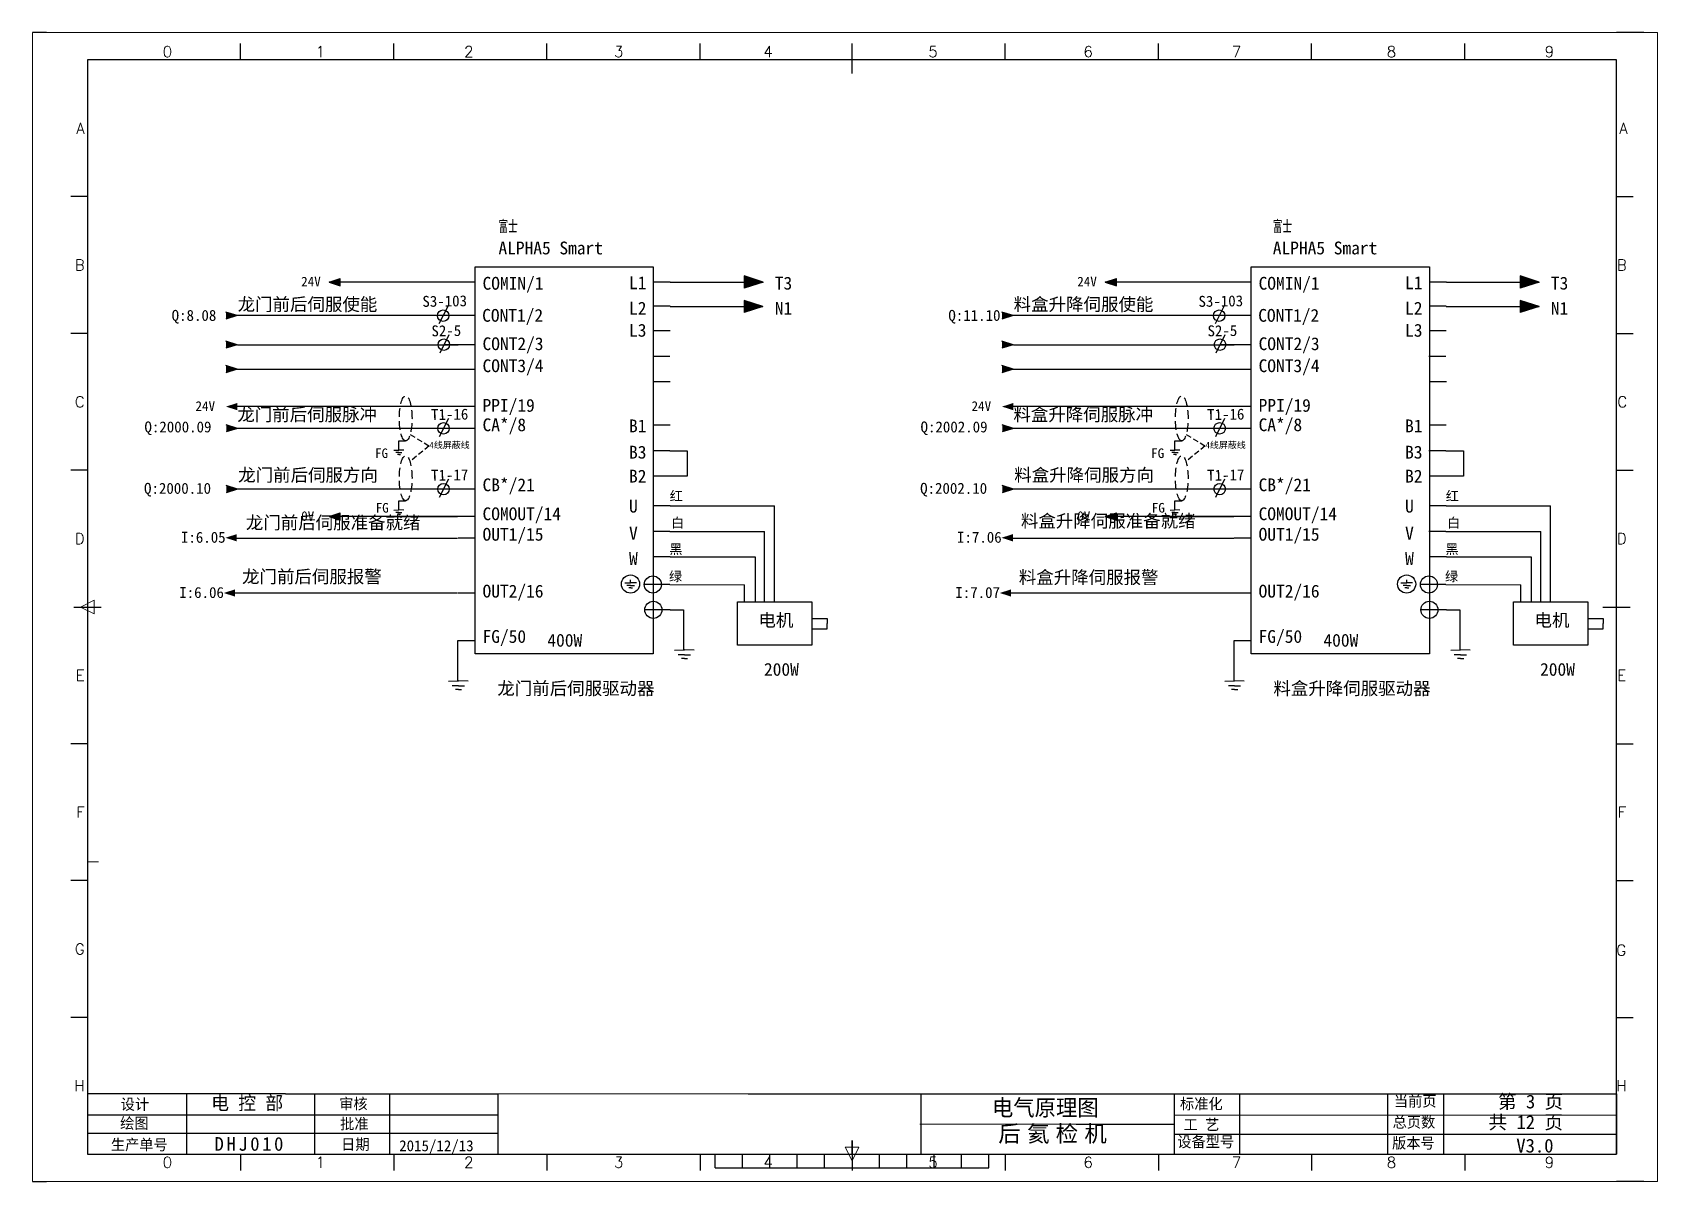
# Model space of a CAD drawing. Extents: x -471 to 3265, y -2399 to 467.
# Drawn here: x 1353 to 1947, y -494 to -74 of the extents above; entities that cross this region are included whole.
import ezdxf
from ezdxf.enums import TextEntityAlignment as Align

# ---------------------------------------------------------------- set-up
doc = ezdxf.new("R2010")
doc.units = 0
doc.header["$MEASUREMENT"] = 0
doc.linetypes.add('ACISOWELD', pattern=[3, 2, -1])
doc.linetypes.add('HIDDEN2', pattern=[4.7625, 3.175, -1.5875])
doc.layers.add('AE_BOR', color=1, linetype='Continuous')
doc.layers.add('SYMS', color=7, linetype='Continuous')
doc.styles.add('WD', font='romans.shx', dxfattribs={"bigfont": 'gbcbig.shx'})
doc.styles.add('工程字', font='SimSun.ttf')

# ---------------------------------------------------------------- blocks, each defined once
blk = doc.blocks.new('gb_a2_a')
for p, q in [((584, 410), (25, 410)), ((25, 410), (25, 10)), ((584, 10), (584, 410)), ((25, 10), (584, 10))]:
    blk.add_line(p, q)
at = {"lineweight": 9, "ltscale": 0.1}
blk.add_line((25, 116.86), (29, 116.86), dxfattribs=at)
at = {"layer": 'AE_BOR', "lineweight": 30}
for p, q in [((10, 420), (4.93, 420)), ((594, 420), (584, 420)), ((4.93, 0), (10, 0)), ((594, 0), (584, 0))]:
    blk.add_line(p, q, dxfattribs=at)
at = {"layer": 'AE_BOR', "color": 1, "lineweight": 15}
for p, q in [((4.93, 420), (598.93, 420)), ((4.93, 0), (4.93, 420)), ((598.93, 420), (598.93, 0)), ((22.5, 210), (27.5, 212.5)), ((27.5, 207.5), (22.5, 210)), ((27.5, 212.5), (27.5, 207.5)), ((304.5, 7.5), (302, 12.5)), ((302, 12.5), (307, 12.5)), ((307, 12.5), (304.5, 7.5)), ((598.93, 0), (4.93, 0))]:
    blk.add_line(p, q, dxfattribs=at)
at = {"layer": 'AE_BOR'}
for p, q in [((81, 410), (81, 416)), ((137, 410), (137, 416)), ((193, 410), (193, 416)), ((249, 410), (249, 416)), ((304.5, 410), (304.5, 416)), ((360.5, 410), (360.5, 416)), ((416.5, 410), (416.5, 416)), ((472.5, 410), (472.5, 416)), ((528.5, 410), (528.5, 416)), ((25, 360), (19, 360)), ((584, 360), (590, 360)), ((25, 310), (19, 310)), ((584, 310), (590, 310)), ((25, 260), (19, 260)), ((584, 260), (590, 260)), ((25, 160), (19, 160)), ((584, 160), (590, 160)), ((25, 110), (19, 110)), ((584, 110), (590, 110)), ((25, 60), (19, 60)), ((584, 60), (590, 60)), ((81, 10), (81, 4)), ((137, 10), (137, 4)), ((193, 10), (193, 4)), ((249, 10), (249, 4)), ((304.5, 10), (304.5, 4)), ((360.5, 10), (360.5, 4)), ((416.5, 10), (416.5, 4)), ((472.5, 10), (472.5, 4)), ((528.5, 10), (528.5, 4))]:
    blk.add_line(p, q, dxfattribs=at)
at = {"layer": 'AE_BOR', "color": 2, "lineweight": 30}
for p, q in [((304.5, 405), (304.5, 415)), ((20, 210), (30, 210)), ((579, 210), (589, 210)), ((304.5, 10), (304.5, 15)), ((304.5, 15), (304.5, 5)), ((254.5, 5), (254.5, 10)), ((264.5, 5), (264.5, 10)), ((274.5, 5), (274.5, 10)), ((284.5, 5), (284.5, 10)), ((294.5, 5), (294.5, 10)), ((304.5, 10), (304.5, 5)), ((314.5, 5), (314.5, 10)), ((324.5, 5), (324.5, 10)), ((334.5, 5), (334.5, 10)), ((344.5, 5), (344.5, 10)), ((354.5, 5), (354.5, 10)), ((254.5, 5), (354.5, 5))]:
    blk.add_line(p, q, dxfattribs=at)
at = {"layer": 'AE_BOR', "style": 'WD'}
for s, p in [('0', (54.27, 411)), ('1', (110.12, 411)), ('2', (164.42, 411)), ('3', (219.22, 411)), ('4', (273.82, 411)), ('5', (334.12, 411)), ('6', (390.81, 411)), ('7', (445.01, 411)), ('8', (501.67, 411)), ('9', (559.4, 411)), ('0', (54.27, 5)), ('1', (110.12, 5)), ('2', (164.42, 5)), ('3', (219.22, 5)), ('4', (273.82, 5)), ('5', (334.12, 5)), ('6', (390.81, 5)), ('7', (445.01, 5)), ('8', (501.67, 5)), ('9', (559.4, 5))]:
    blk.add_text(s, height=4, dxfattribs=at).set_placement(p, align=Align.CENTER)
for s, p in [('A', (24, 385)), ('A', (588.05, 385)), ('B', (24, 335)), ('B', (587.67, 335)), ('C', (24, 285)), ('C', (587.86, 285)), ('D', (24, 235)), ('D', (587.67, 235)), ('E', (24, 185)), ('E', (587.48, 185)), ('F', (24, 135)), ('F', (587.48, 135)), ('F', (587.48, 135)), ('G', (24, 85)), ('G', (587.48, 84.56)), ('H', (24, 35)), ('H', (587.67, 35))]:
    blk.add_text(s, height=4, dxfattribs=at).set_placement(p, align=Align.MIDDLE_RIGHT)
blk = doc.blocks.new('节点')
at = {"color": 1}
blk.add_line((5159.2, 79.1), (5149.7, 60.2), dxfattribs=at)
blk.add_circle((5154.1, 68.9), 5.98, dxfattribs=at)

msp = doc.modelspace()

# ---------------------------------------------------------------- hatches: boundary and pattern name
for points in [[(1461.46, -165.09), (1465.59, -163.76), (1465.59, -166.42)], [(1620.14, -165.09), (1613.24, -162.88), (1613.24, -167.3)], [(1745.14, -165.09), (1749.28, -163.76), (1749.28, -166.42)], [(1903.83, -165.09), (1896.93, -162.88), (1896.93, -167.3)], [(1620.08, -174.03), (1613.19, -171.82), (1613.19, -176.25)], [(1903.77, -174.03), (1896.87, -171.82), (1896.87, -176.25)], [(1427.89, -177.38), (1423.75, -178.71), (1423.75, -176.06)], [(1711.57, -177.38), (1707.44, -178.71), (1707.44, -176.06)], [(1427.89, -187.99), (1423.75, -189.32), (1423.75, -186.67)], [(1711.57, -187.99), (1707.44, -189.32), (1707.44, -186.67)], [(1427.89, -196.97), (1423.75, -198.29), (1423.75, -195.64)], [(1711.57, -196.97), (1707.44, -198.29), (1707.44, -195.64)], [(1423.8, -210.63), (1427.94, -209.3), (1427.94, -211.96)], [(1707.49, -210.63), (1711.63, -209.3), (1711.63, -211.96)], [(1428.02, -218.58), (1423.88, -219.9), (1423.88, -217.25)], [(1711.71, -218.58), (1707.57, -219.9), (1707.57, -217.25)], [(1428.02, -240.77), (1423.88, -242.09), (1423.88, -239.44)], [(1711.71, -240.77), (1707.57, -242.09), (1707.57, -239.44)], [(1461.46, -250.82), (1465.59, -249.49), (1465.59, -252.14)], [(1745.14, -250.82), (1749.28, -249.49), (1749.28, -252.14)], [(1423.6, -258.57), (1427.74, -257.25), (1427.74, -259.9)], [(1707.29, -258.57), (1711.43, -257.25), (1711.43, -259.9)], [(1422.99, -278.76), (1427.13, -277.43), (1427.13, -280.08)], [(1706.67, -278.76), (1710.81, -277.43), (1710.81, -280.08)]]:
    msp.add_hatch(color=256).paths.add_polyline_path(points)

# ---------------------------------------------------------------- linework, layer by layer
for p, q in [((1461.46, -165.09), (1465.59, -163.76)), ((1484.86, -165.09), (1461.46, -165.09)), ((1461.46, -165.09), (1465.59, -166.42)), ((1465.59, -166.42), (1465.59, -163.76)), ((1508.68, -165.09), (1484.86, -165.09)), ((1514.89, -165.09), (1508.68, -165.09)), ((1514.89, -165.09), (1508.68, -165.09)), ((1514.89, -165.09), (1508.68, -165.09)), ((1514.89, -165.09), (1508.68, -165.09)), ((1514.89, -165.09), (1508.68, -165.09)), ((1514.89, -165.09), (1508.68, -165.09)), ((1514.89, -165.09), (1508.68, -165.09)), ((1514.89, -165.09), (1508.68, -165.09)), ((1514.89, -165.09), (1508.68, -165.09)), ((1514.89, -165.09), (1508.68, -165.09)), ((1586.22, -165.09), (1580.01, -165.09)), ((1586.22, -165.09), (1580.01, -165.09)), ((1586.22, -165.09), (1580.01, -165.09)), ((1586.22, -165.09), (1580.01, -165.09)), ((1586.22, -165.09), (1580.01, -165.09)), ((1586.22, -165.09), (1580.01, -165.09)), ((1586.22, -165.09), (1580.01, -165.09)), ((1586.22, -165.09), (1580.01, -165.09)), ((1586.22, -165.09), (1580.01, -165.09)), ((1586.22, -165.09), (1580.01, -165.09)), ((1586.22, -165.09), (1620.14, -165.09)), ((1620.14, -165.09), (1613.24, -162.88)), ((1613.24, -162.88), (1613.24, -167.3)), ((1620.14, -165.09), (1613.24, -167.3)), ((1745.14, -165.09), (1749.28, -163.76)), ((1768.55, -165.09), (1745.14, -165.09)), ((1745.14, -165.09), (1749.28, -166.42)), ((1749.28, -166.42), (1749.28, -163.76)), ((1792.37, -165.09), (1768.55, -165.09)), ((1798.58, -165.09), (1792.37, -165.09)), ((1798.58, -165.09), (1792.37, -165.09)), ((1798.58, -165.09), (1792.37, -165.09)), ((1798.58, -165.09), (1792.37, -165.09)), ((1798.58, -165.09), (1792.37, -165.09)), ((1798.58, -165.09), (1792.37, -165.09)), ((1798.58, -165.09), (1792.37, -165.09)), ((1798.58, -165.09), (1792.37, -165.09)), ((1798.58, -165.09), (1792.37, -165.09)), ((1798.58, -165.09), (1792.37, -165.09)), ((1869.9, -165.09), (1863.69, -165.09)), ((1869.9, -165.09), (1863.69, -165.09)), ((1869.9, -165.09), (1863.69, -165.09)), ((1869.9, -165.09), (1863.69, -165.09)), ((1869.9, -165.09), (1863.69, -165.09)), ((1869.9, -165.09), (1863.69, -165.09)), ((1869.9, -165.09), (1863.69, -165.09)), ((1869.9, -165.09), (1863.69, -165.09)), ((1869.9, -165.09), (1863.69, -165.09)), ((1869.9, -165.09), (1863.69, -165.09)), ((1869.9, -165.09), (1903.83, -165.09)), ((1903.83, -165.09), (1896.93, -162.88)), ((1896.93, -162.88), (1896.93, -167.3)), ((1903.83, -165.09), (1896.93, -167.3)), ((1620.08, -174.03), (1613.19, -171.82)), ((1613.19, -171.82), (1613.19, -176.25)), ((1903.77, -174.03), (1896.87, -171.82)), ((1896.87, -171.82), (1896.87, -176.25)), ((1427.89, -177.38), (1423.75, -176.06)), ((1427.89, -177.38), (1423.75, -178.71)), ((1433.73, -177.38), (1427.89, -177.38)), ((1503.19, -177.38), (1433.73, -177.38)), ((1514.89, -177.38), (1503.19, -177.38)), ((1508.55, -177.38), (1503.19, -177.38)), ((1586.16, -173.97), (1579.95, -173.97)), ((1586.16, -174.03), (1620.08, -174.03)), ((1620.08, -174.03), (1613.19, -176.25)), ((1711.57, -177.38), (1707.44, -176.06)), ((1711.57, -177.38), (1707.44, -178.71)), ((1717.41, -177.38), (1711.57, -177.38)), ((1786.88, -177.38), (1717.41, -177.38)), ((1798.58, -177.38), (1786.88, -177.38)), ((1792.23, -177.38), (1786.88, -177.38)), ((1869.85, -173.97), (1863.64, -173.97)), ((1869.84, -174.03), (1903.77, -174.03)), ((1903.77, -174.03), (1896.87, -176.25)), ((1586.16, -182.95), (1579.95, -182.95)), ((1869.84, -182.95), (1863.63, -182.95)), ((1427.89, -187.99), (1423.75, -186.67)), ((1427.89, -187.99), (1423.75, -189.32)), ((1427.99, -187.99), (1508.68, -187.99)), ((1508.81, -187.99), (1503.45, -187.99)), ((1514.89, -187.99), (1508.68, -187.99)), ((1711.57, -187.99), (1707.44, -186.67)), ((1711.57, -187.99), (1707.44, -189.32)), ((1711.67, -187.99), (1792.37, -187.99)), ((1792.49, -187.99), (1787.14, -187.99)), ((1798.58, -187.99), (1792.37, -187.99)), ((1427.89, -196.97), (1423.75, -195.64)), ((1586.05, -192.32), (1579.84, -192.32)), ((1711.57, -196.97), (1707.44, -195.64)), ((1869.74, -192.32), (1863.53, -192.32)), ((1427.89, -196.97), (1423.75, -198.29)), ((1508.68, -197.02), (1427.73, -197.02)), ((1514.89, -197.02), (1508.68, -197.02)), ((1586.22, -201.57), (1580.01, -201.57)), ((1711.57, -196.97), (1707.44, -198.29)), ((1792.37, -197.02), (1711.41, -197.02)), ((1798.58, -197.02), (1792.37, -197.02)), ((1869.9, -201.57), (1863.69, -201.57)), ((1467.54, -210.63), (1427.94, -210.63)), ((1508.68, -210.63), (1467.54, -210.63)), ((1514.83, -210.63), (1508.62, -210.63)), ((1751.23, -210.63), (1711.63, -210.63)), ((1792.37, -210.63), (1751.23, -210.63)), ((1798.51, -210.63), (1792.3, -210.63)), ((1428.02, -218.58), (1423.88, -217.25)), ((1428.02, -218.58), (1423.88, -219.9)), ((1433.86, -218.58), (1428.02, -218.58)), ((1503.32, -218.58), (1433.86, -218.58)), ((1508.68, -218.58), (1501.81, -218.58)), ((1508.68, -218.58), (1503.32, -218.58)), ((1514.89, -218.58), (1508.68, -218.58)), ((1586.16, -217.44), (1579.95, -217.44)), ((1711.71, -218.58), (1707.57, -217.25)), ((1711.71, -218.58), (1707.57, -219.9)), ((1717.55, -218.58), (1711.71, -218.58)), ((1787.01, -218.58), (1717.55, -218.58)), ((1792.37, -218.58), (1785.5, -218.58)), ((1792.37, -218.58), (1787.01, -218.58)), ((1798.58, -218.58), (1792.37, -218.58)), ((1869.84, -217.44), (1863.63, -217.44)), ((1485.21, -226.54), (1487, -226.52)), ((1487, -227.39), (1485.88, -227.39)), ((1487.02, -228.09), (1486.45, -228.09)), ((1488.79, -226.54), (1487, -226.52)), ((1487, -227.39), (1488.12, -227.39)), ((1487.02, -228.09), (1487.59, -228.09)), ((1586.05, -226.81), (1579.84, -226.81)), ((1586.05, -226.81), (1592.42, -226.81)), ((1592.42, -226.81), (1592.42, -236.06)), ((1768.9, -226.54), (1770.69, -226.52)), ((1770.69, -227.39), (1769.56, -227.39)), ((1770.71, -228.09), (1770.13, -228.09)), ((1772.48, -226.54), (1770.69, -226.52)), ((1770.69, -227.39), (1771.81, -227.39)), ((1770.71, -228.09), (1771.28, -228.09)), ((1869.74, -226.81), (1863.53, -226.81)), ((1869.74, -226.81), (1876.11, -226.81)), ((1876.11, -226.81), (1876.11, -236.06)), ((1586.22, -236.06), (1580.01, -236.06)), ((1592.42, -236.06), (1586.22, -236.06)), ((1869.9, -236.06), (1863.69, -236.06)), ((1876.11, -236.06), (1869.9, -236.06)), ((1428.02, -240.77), (1423.88, -239.44)), ((1428.02, -240.77), (1423.88, -242.09)), ((1433.86, -240.77), (1428.02, -240.77)), ((1503.32, -240.77), (1433.86, -240.77)), ((1508.68, -240.77), (1503.32, -240.77)), ((1508.68, -240.77), (1503.32, -240.77)), ((1514.89, -240.77), (1508.68, -240.77)), ((1711.71, -240.77), (1707.57, -239.44)), ((1711.71, -240.77), (1707.57, -242.09)), ((1717.55, -240.77), (1711.71, -240.77)), ((1787.01, -240.77), (1717.55, -240.77)), ((1792.37, -240.77), (1787.01, -240.77)), ((1792.37, -240.77), (1787.01, -240.77)), ((1798.58, -240.77), (1792.37, -240.77)), ((1485.21, -248.43), (1487, -248.42)), ((1487, -249.29), (1485.88, -249.29)), ((1488.79, -248.43), (1487, -248.42)), ((1487, -249.29), (1488.12, -249.29)), ((1586.16, -246.91), (1579.95, -246.91)), ((1586.16, -246.91), (1624.31, -246.91)), ((1624.31, -282.04), (1624.31, -246.91)), ((1768.9, -248.43), (1770.69, -248.42)), ((1770.69, -249.29), (1769.56, -249.29)), ((1772.48, -248.43), (1770.69, -248.42)), ((1770.69, -249.29), (1771.81, -249.29)), ((1869.84, -246.91), (1863.63, -246.91)), ((1869.84, -246.91), (1908, -246.91)), ((1908, -282.04), (1908, -246.91)), ((1461.46, -250.82), (1465.59, -249.49)), ((1484.86, -250.82), (1461.46, -250.82)), ((1461.46, -250.82), (1465.59, -252.14)), ((1465.59, -252.14), (1465.59, -249.49)), ((1508.48, -250.82), (1484.28, -250.82)), ((1484.86, -250.82), (1508.48, -250.82)), ((1487.02, -249.98), (1486.45, -249.98)), ((1487.02, -249.98), (1487.59, -249.98)), ((1514.69, -250.82), (1508.48, -250.82)), ((1745.14, -250.82), (1749.28, -249.49)), ((1768.55, -250.82), (1745.14, -250.82)), ((1745.14, -250.82), (1749.28, -252.14)), ((1749.28, -252.14), (1749.28, -249.49)), ((1792.17, -250.82), (1767.96, -250.82)), ((1768.55, -250.82), (1792.17, -250.82)), ((1770.71, -249.98), (1770.13, -249.98)), ((1770.71, -249.98), (1771.28, -249.98)), ((1798.38, -250.82), (1792.17, -250.82)), ((1425.36, -258.77), (1508.48, -258.77)), ((1514.89, -258.77), (1508.68, -258.77)), ((1586.05, -256.28), (1579.84, -256.28)), ((1586.05, -256.28), (1620.69, -256.28)), ((1620.69, -282.04), (1620.69, -256.28)), ((1709.04, -258.77), (1792.17, -258.77)), ((1798.58, -258.77), (1792.37, -258.77)), ((1869.74, -256.28), (1863.53, -256.28)), ((1869.74, -256.28), (1904.38, -256.28)), ((1904.38, -282.04), (1904.38, -256.28)), ((1586.22, -265.54), (1580.01, -265.54)), ((1586.22, -265.54), (1617.19, -265.54)), ((1617.19, -265.54), (1617.19, -282.04)), ((1869.9, -265.54), (1863.69, -265.54)), ((1869.9, -265.54), (1900.88, -265.54)), ((1900.88, -265.54), (1900.88, -282.04)), ((1508.48, -278.83), (1426.3, -278.83)), ((1514.89, -278.83), (1508.68, -278.83)), ((1569.58, -275.01), (1571.72, -275)), ((1571.72, -276.04), (1570.37, -276.04)), ((1571.75, -276.87), (1571.06, -276.87)), ((1571.72, -275), (1571.72, -273.89)), ((1573.87, -275.01), (1571.72, -275)), ((1571.72, -276.04), (1573.07, -276.04)), ((1571.75, -276.87), (1572.44, -276.87)), ((1580.01, -275.66), (1576.73, -275.66)), ((1586.05, -275.66), (1579.84, -275.66)), ((1586.05, -275.66), (1613.38, -275.77)), ((1613.38, -281.97), (1613.38, -275.77)), ((1792.17, -278.83), (1709.99, -278.83)), ((1798.58, -278.83), (1792.37, -278.83)), ((1853.26, -275.01), (1855.41, -275)), ((1855.41, -276.04), (1854.06, -276.04)), ((1855.43, -276.87), (1854.75, -276.87)), ((1855.41, -275), (1855.41, -273.89)), ((1857.56, -275.01), (1855.41, -275)), ((1855.41, -276.04), (1856.76, -276.04)), ((1855.43, -276.87), (1856.12, -276.87)), ((1863.69, -275.66), (1860.41, -275.66)), ((1869.74, -275.66), (1863.53, -275.66)), ((1869.74, -275.66), (1897.07, -275.77)), ((1897.07, -281.97), (1897.07, -275.77)), ((1580.01, -284.92), (1576.89, -284.92)), ((1586.22, -284.92), (1580.01, -284.92)), ((1586.22, -284.92), (1591.09, -284.92)), ((1591.09, -284.92), (1591.09, -299.58)), ((1863.69, -284.92), (1860.58, -284.92)), ((1869.9, -284.92), (1863.69, -284.92)), ((1869.9, -284.92), (1874.78, -284.92)), ((1874.78, -284.92), (1874.78, -299.58)), ((1637.9, -288.03), (1643.52, -288.03)), ((1643.52, -288.03), (1643.52, -289.95)), ((1643.52, -291.87), (1643.52, -289.95)), ((1921.59, -288.03), (1927.2, -288.03)), ((1927.2, -288.03), (1927.2, -289.95)), ((1927.2, -291.87), (1927.2, -289.95)), ((1514.69, -296.26), (1508.48, -296.26)), ((1508.48, -296.26), (1508.48, -310.92)), ((1637.9, -291.87), (1643.52, -291.87)), ((1798.38, -296.26), (1792.17, -296.26)), ((1792.17, -296.26), (1792.17, -310.92)), ((1921.59, -291.87), (1927.2, -291.87)), ((1587.79, -299.61), (1591.37, -299.58)), ((1591.37, -301.32), (1589.12, -301.32)), ((1591.41, -302.71), (1590.26, -302.71)), ((1594.95, -299.61), (1591.37, -299.58)), ((1591.37, -301.32), (1593.62, -301.32)), ((1591.41, -302.71), (1592.56, -302.71)), ((1871.48, -299.61), (1875.06, -299.58)), ((1875.06, -301.32), (1872.81, -301.32)), ((1875.1, -302.71), (1873.95, -302.71)), ((1878.63, -299.61), (1875.06, -299.58)), ((1875.06, -301.32), (1877.3, -301.32)), ((1875.1, -302.71), (1876.24, -302.71)), ((1505.18, -310.95), (1508.76, -310.92)), ((1508.76, -312.66), (1506.51, -312.66)), ((1508.8, -314.05), (1507.65, -314.05)), ((1512.34, -310.95), (1508.76, -310.92)), ((1508.76, -312.66), (1511.01, -312.66)), ((1508.8, -314.05), (1509.95, -314.05)), ((1788.87, -310.95), (1792.45, -310.92)), ((1792.45, -312.66), (1790.2, -312.66)), ((1792.49, -314.05), (1791.34, -314.05)), ((1796.02, -310.95), (1792.45, -310.92)), ((1792.45, -312.66), (1794.69, -312.66)), ((1792.49, -314.05), (1793.63, -314.05)), ((1445.57, -461.88), (1373.14, -461.88)), ((1373.14, -461.88), (1373.14, -483.88)), ((1409.42, -461.88), (1409.42, -483.88)), ((1445.57, -461.88), (1523.18, -461.88)), ((1456.18, -461.88), (1456.18, -483.88)), ((1483.62, -461.88), (1483.62, -483.88)), ((1523.18, -461.88), (1523.18, -483.88)), ((1614.68, -461.88), (1734.58, -461.88)), ((1677.74, -461.88), (1677.74, -483.88)), ((1734.58, -461.88), (1872.15, -461.88)), ((1770.37, -461.88), (1770.37, -483.88)), ((1872.15, -461.88), (1932.14, -461.88)), ((1734.58, -472.88), (1770.34, -472.88)), ((1373.14, -483.88), (1932.14, -483.88))]:
    msp.add_line(p, q)
at = {"lineweight": -3}
for p, q in [((1487, -226.52), (1487, -223.13)), ((1487, -223.13), (1489.48, -223.13)), ((1770.69, -226.52), (1770.69, -223.13)), ((1770.69, -223.13), (1773.17, -223.13)), ((1487, -248.42), (1487, -245.03)), ((1487, -245.03), (1489.48, -245.03)), ((1770.69, -248.42), (1770.69, -245.03)), ((1770.69, -245.03), (1773.17, -245.03))]:
    msp.add_line(p, q, dxfattribs=at)
at = {"linetype": 'ACISOWELD'}
for p, q in [((1498.06, -225.01), (1491.02, -230.71)), ((1491.1, -220.82), (1498.06, -225.01)), ((1781.74, -225.01), (1774.71, -230.71)), ((1774.79, -220.82), (1781.74, -225.01))]:
    msp.add_line(p, q, dxfattribs=at)
at = {"lineweight": 9, "ltscale": 0.1}
for p, q in [((1523.18, -461.88), (1614.68, -461.88)), ((1677.37, -472.88), (1734.58, -472.88))]:
    msp.add_line(p, q, dxfattribs=at)
at = {"color": 0, "ltscale": 2}
for p, q in [((1794.26, -461.88), (1794.26, -483.88)), ((1868.84, -461.88), (1868.84, -483.88)), ((1373.14, -469.56), (1523.18, -469.5)), ((1770.45, -469.64), (1932.14, -469.57)), ((1373.14, -476.26), (1523.18, -476.26)), ((1770.34, -476.6), (1932.14, -476.6))]:
    msp.add_line(p, q, dxfattribs=at)
at = {"color": 0}
for p, q in [((1848.43, -461.88), (1848.43, -483.88)), ((1932.14, -461.88), (1932.14, -483.88))]:
    msp.add_line(p, q, dxfattribs=at)
for points in [[(1514.89, -159.59), (1580.01, -159.59), (1580.01, -300.94), (1514.89, -300.96)], [(1798.58, -159.59), (1863.69, -159.59), (1863.69, -300.94), (1798.58, -300.96)], [(1610.72, -282.04), (1637.9, -282.04), (1637.9, -297.86), (1610.72, -297.86)], [(1894.41, -282.04), (1921.59, -282.04), (1921.59, -297.86), (1894.41, -297.86)]]:
    msp.add_lwpolyline(points, close=True)
for centre, radius in [((1571.67, -275.5), 3.32), ((1579.84, -275.66), 3.12), ((1855.36, -275.5), 3.32), ((1863.53, -275.66), 3.12), ((1580.01, -284.92), 3.12), ((1863.69, -284.92), 3.12)]:
    msp.add_circle(centre, radius)
at = {"linetype": 'HIDDEN2'}
for centre in [(1489.48, -214.92), (1773.17, -214.92), (1489.48, -236.82), (1773.17, -236.82)]:
    msp.add_ellipse(centre, major_axis=(0, -8.21), ratio=0.28236, dxfattribs=at)

# ---------------------------------------------------------------- block references
msp.add_blockref('gb_a2_a', (1348.14, -493.88))
at = {"xscale": 0.3500000000003638, "yscale": 0.3499999999999091, "zscale": 0.35}
for p in [(-300.74, -201.5), (-300.74, -201.5), (-300.74, -201.5), (-17.06, -201.5), (-17.06, -201.5), (-17.06, -201.5), (-300.48, -212.11), (-300.48, -212.11), (-300.48, -212.11), (-16.8, -212.11), (-16.8, -212.11), (-16.8, -212.11), (-300.61, -242.7), (-300.61, -242.7), (-300.61, -242.7), (-16.92, -242.7), (-16.92, -242.7), (-16.92, -242.7), (-300.61, -264.89), (-300.61, -264.89), (-300.61, -264.89), (-16.92, -264.89), (-16.92, -264.89), (-16.92, -264.89)]:
    msp.add_blockref('节点', p, dxfattribs=at)

# ---------------------------------------------------------------- texts
at = {"attachment_point": 1}
for s, insert, char_height, width in [('{\\Fromans,gbcbig|c134;富士}\\PALPHA5 Smart', (1523.4, -142.5), 4.68, 56.6384), ('{\\Fromans,gbcbig|c134;富士}\\PALPHA5 Smart', (1806.45, -142.5), 4.68, 56.6384), ('24V', (1451.28, -163.16), 3.51, 10.6118), ('{\\fSimSun|b0|i0|c134|p2;COMIN/1}', (1517.58, -163.21), 4.68, 28.5346), ('{\\fSimSun|b0|i0|c134|p2;L1}', (1571.13, -163.02), 4.68, 8.6709), ('T3', (1624.41, -163.16), 4.68, 10.6118), ('24V', (1734.97, -163.16), 3.51, 10.6118), ('{\\fSimSun|b0|i0|c134|p2;COMIN/1}', (1801.26, -163.21), 4.68, 28.5346), ('{\\fSimSun|b0|i0|c134|p2;L1}', (1854.81, -163.02), 4.68, 8.6709), ('T3', (1908.09, -163.16), 4.68, 10.6118), ('{\\fSimSun|b0|i0|c134|p2;龙门前后伺服使能}', (1428.05, -170.9), 4.68, 60.8549), ('{\\fSimSun|b0|i0|c134|p2;料盒升降伺服使能}', (1711.73, -170.9), 4.68, 60.8549), ('Q:8.08', (1403.94, -175.28), 4, 29.6073), ('{\\fSimSun|b0|i0|c134|p2;CONT1/2}', (1517.44, -174.94), 4.68, 39.6119), ('{\\fSimSun|b0|i0|c134|p2;L2}', (1571.13, -172.32), 4.68, 8.6709), ('N1', (1624.41, -172.36), 4.68, 10.6118), ('Q:11.10', (1687.86, -175.28), 4, 29.6073), ('{\\fSimSun|b0|i0|c134|p2;CONT1/2}', (1801.12, -174.94), 4.68, 39.6119), ('{\\fSimSun|b0|i0|c134|p2;L2}', (1854.81, -172.32), 4.68, 8.6709), ('N1', (1908.09, -172.36), 4.68, 10.6118), ('{\\fSimSun|b0|i0|c134|p2;L3}', (1571.13, -180.39), 4.68, 8.6709), ('{\\fSimSun|b0|i0|c134|p2;L3}', (1854.81, -180.39), 4.68, 8.6709), ('{\\fSimSun|b0|i0|c134|p2;CONT2/3}', (1517.58, -185.31), 4.68, 44.8867), ('{\\fSimSun|b0|i0|c134|p2;CONT2/3}', (1801.26, -185.31), 4.68, 44.8867), ('{\\fSimSun|b0|i0|c134|p2;CONT3/4}', (1517.58, -193.35), 4.68, 9.2812), ('{\\fSimSun|b0|i0|c134|p2;CONT3/4}', (1801.26, -193.35), 4.68, 9.2812), ('{\\fSimSun|b0|i0|c134|p2;PPI/19}', (1517.58, -207.84), 4.68, 9.2812), ('{\\fSimSun|b0|i0|c134|p2;PPI/19}', (1801.26, -207.84), 4.68, 9.2812), ('24V', (1412.65, -208.67), 3.51, 10.6118), ('{\\fSimSun|b0|i0|c134|p2;龙门前后伺服脉冲}', (1427.94, -211.19), 4.68, 56.4021), ('24V', (1696.34, -208.67), 3.51, 10.6118), ('{\\fSimSun|b0|i0|c134|p2;料盒升降伺服脉冲}', (1711.63, -211.19), 4.68, 56.4021), ('Q:2000.09', (1394, -216.05), 4, 29.6073), ('{\\fSimSun|b0|i0|c134|p2;CA*/8}', (1517.58, -214.93), 4.68, 9.2812), ('{\\fSimSun|b0|i0|c134|p2;B1}', (1571.13, -215.34), 4.68, 8.6709), ('Q:2002.09', (1677.69, -216.05), 4, 29.6073), ('{\\fSimSun|b0|i0|c134|p2;CA*/8}', (1801.26, -214.93), 4.68, 9.2812), ('{\\fSimSun|b0|i0|c134|p2;B1}', (1854.81, -215.34), 4.68, 8.6709), ('{\\fSimSun|b0|i0|c134|p2;B3}', (1571.13, -224.95), 4.68, 8.6709), ('{\\fSimSun|b0|i0|c134|p2;B3}', (1854.81, -224.95), 4.68, 8.6709), ('FG', (1478.29, -225.92), 3.51, 10.6118), ('FG', (1761.98, -225.92), 3.51, 10.6118), ('{\\fSimSun|b0|i0|c134|p2;龙门前后伺服方向}', (1428.26, -233.3), 4.68, 53.5355), ('{\\fSimSun|b0|i0|c134|p2;CB*/21}', (1517.58, -236.88), 4.68, 9.2812), ('{\\fSimSun|b0|i0|c134|p2;B2}', (1571.13, -233.71), 4.68, 8.6709), ('{\\fSimSun|b0|i0|c134|p2;料盒升降伺服方向}', (1711.94, -233.3), 4.68, 56.801), ('{\\fSimSun|b0|i0|c134|p2;CB*/21}', (1801.26, -236.88), 4.68, 9.2812), ('{\\fSimSun|b0|i0|c134|p2;B2}', (1854.81, -233.71), 4.68, 8.6709), ('Q:2000.10', (1393.85, -238.5), 4, 33.1244), ('{\\fSimSun|b0|i0|c134|p2;红}', (1585.98, -241.56), 3.51, 8.6709), ('Q:2002.10', (1677.54, -238.5), 4, 33.1244), ('{\\fSimSun|b0|i0|c134|p2;红}', (1869.66, -241.56), 3.51, 8.6709), ('0V', (1451.28, -248.88), 3.51, 10.6118), ('FG', (1478.52, -245.85), 3.51, 10.6118), ('{\\fSimSun|b0|i0|c134|p2;COMOUT/14}', (1517.58, -247.47), 4.68, 9.2812), ('{\\fSimSun|b0|i0|c134|p2;U}', (1571.13, -244.67), 4.68, 8.6709), ('{\\fSimSun|b0|i0|c134|p2;料盒升降伺服准备就绪}', (1714.39, -250.1), 4.68, 69.0819), ('0V', (1734.97, -248.88), 3.51, 10.6118), ('FG', (1762.21, -245.85), 3.51, 10.6118), ('{\\fSimSun|b0|i0|c134|p2;COMOUT/14}', (1801.26, -247.47), 4.68, 9.2812), ('{\\fSimSun|b0|i0|c134|p2;U}', (1854.81, -244.67), 4.68, 8.6709), ('{\\fSimSun|b0|i0|c134|p2;龙门前后伺服准备就绪}', (1431.06, -250.71), 4.68, 69.8511), ('{\\fSimSun|b0|i0|c134|p2;OUT1/15}', (1517.58, -254.96), 4.68, 9.2812), ('{\\fSimSun|b0|i0|c134|p2;V}', (1571.13, -254.57), 4.68, 8.6709), ('{\\fSimSun|b0|i0|c134|p2;白}', (1586.49, -251.37), 3.51, 8.6709), ('{\\fSimSun|b0|i0|c134|p2;OUT1/15}', (1801.26, -254.96), 4.68, 9.2812), ('{\\fSimSun|b0|i0|c134|p2;V}', (1854.81, -254.57), 4.68, 8.6709), ('{\\fSimSun|b0|i0|c134|p2;白}', (1870.18, -251.37), 3.51, 8.6709), ('I:6.05', (1407.34, -256.39), 4, 29.6073), ('{\\fSimSun|b0|i0|c134|p2;黑}', (1585.89, -260.98), 3.51, 8.6709), ('I:7.06', (1691.02, -256.39), 4, 29.6073), ('{\\fSimSun|b0|i0|c134|p2;黑}', (1869.57, -260.98), 3.51, 8.6709), ('{\\fSimSun|b0|i0|c134|p2;W}', (1571.13, -263.82), 4.68, 8.6709), ('{\\fSimSun|b0|i0|c134|p2;W}', (1854.81, -263.82), 4.68, 8.6709), ('{\\fSimSun|b0|i0|c134|p2;龙门前后伺服报警}', (1429.67, -270.42), 4.68, 62.8127), ('{\\fSimSun|b0|i0|c134|p2;绿}', (1585.75, -270.94), 3.51, 8.6709), ('{\\fSimSun|b0|i0|c134|p2;料盒升降伺服报警}', (1713.62, -270.7), 4.68, 62.8127), ('{\\fSimSun|b0|i0|c134|p2;绿}', (1869.43, -270.94), 3.51, 8.6709), ('I:6.06', (1406.72, -276.58), 4, 29.6073), ('{\\fSimSun|b0|i0|c134|p2;OUT2/16}', (1517.58, -275.74), 4.68, 9.2812), ('I:7.07', (1690.41, -276.58), 4, 29.6073), ('{\\fSimSun|b0|i0|c134|p2;OUT2/16}', (1801.26, -275.74), 4.68, 9.2812), ('{\\fSimSun|b0|i0|c134|p2;电机}', (1618.43, -286.33), 4.68, 16.9953), ('{\\fSimSun|b0|i0|c134|p2;电机}', (1902.12, -286.33), 4.68, 16.9953), ('{\\fSimSun|b0|i0|c134|p2;FG/50}', (1517.58, -292.31), 4.68, 9.2812), ('400W', (1541.28, -293.69), 4.68, 56.6384), ('{\\fSimSun|b0|i0|c134|p2;FG/50}', (1801.26, -292.31), 4.68, 9.2812), ('400W', (1824.97, -293.69), 4.68, 56.6384), ('200W', (1620.46, -304.34), 4.68, 56.6384), ('200W', (1904.15, -304.34), 4.68, 56.6384), ('{\\fSimSun|b0|i0|c134|p2;龙门前后伺服驱动器}', (1522.98, -311.29), 4.68, 74.4673), ('{\\fSimSun|b0|i0|c134|p2;料盒升降伺服驱动器}', (1806.66, -311.29), 4.68, 74.4673), ('{\\fSimSun|b0|i0|c134|p2;第 }3 {\\fSimSun|b0|i0|c134|p2;页}', (1888.76, -462.16), 5, 38.1635), ('{\\fSimSun|b0|i0|c134|p2;共 }12 {\\fSimSun|b0|i0|c134|p2;页}', (1885.29, -469.69), 5, 40.4924), ('{\\fNSimSun|b0|i0|c134|p49;\\T1.28;DHJ010}', (1419.61, -477.64), 5, 40.4924), ('V3.0', (1895.46, -478.28), 5, 40.4924)]:
    msp.add_mtext(s, dxfattribs=dict(at, insert=insert, char_height=char_height, width=width))
at = {"linetype": 'ACISOWELD', "char_height": 2.34, "width": 16.3121, "attachment_point": 1}
for insert in [(1498.18, -223.5), (1781.86, -223.5)]:
    msp.add_mtext('4线屏蔽线', dxfattribs=dict(at, insert=insert))
at = {"color": 0, "ltscale": 2, "attachment_point": 1}
for s, insert, char_height, width in [('设计', (1385.3, -463.64), 4, 19.345), ('电 控 部', (1418.4, -462.67), 5, 34.8314), ('审核', (1465.17, -463.46), 4, 25.5075), ('电气原理图', (1703.79, -463.88), 6, 43.9128), ('标准化', (1772.53, -463.46), 4, 23.3399), ('当前页', (1850.72, -462.48), 4, 19.345), ('{\\C256;绘图}', (1385.1, -470.57), 4, 19.345), ('批准', (1465.51, -470.79), 4, 25.5075), ('{\\fNSimSun|b0|i0|c134|p49;\\T1.28;\\C256;后氦检机}', (1706.14, -473.4), 6, 43.9128), ('工 艺', (1773.79, -471.08), 4, 19.345), ('总页数', (1850.24, -470.16), 4, 19.345), ('生产单号', (1381.72, -478.4), 4, 25.1534), ('日期', (1465.89, -478.29), 4, 25.5075), ('2015/12/13', (1487.11, -478.81), 4, 25.5075), ('设备型号', (1771.52, -477.34), 4, 31.672), ('版本号', (1850.04, -477.8), 4, 19.345)]:
    msp.add_mtext(s, dxfattribs=dict(at, insert=insert, char_height=char_height, width=width))
at = {"layer": 'SYMS', "char_height": 4, "width": 6.8249, "attachment_point": 1, "rotation": 0.87622, "style": '工程字'}
for s, insert in [('S3-103', (1495.56, -170.18)), ('S3-103', (1779.25, -170.18)), ('S2-5', (1498.86, -180.96)), ('S2-5', (1782.55, -180.96)), ('T1-16', (1498.74, -211.55)), ('T1-16', (1782.42, -211.55)), ('T1-17', (1498.74, -233.74)), ('T1-17', (1782.42, -233.74))]:
    msp.add_mtext(s, dxfattribs=dict(at, insert=insert))

doc.saveas('drawing.dxf')
